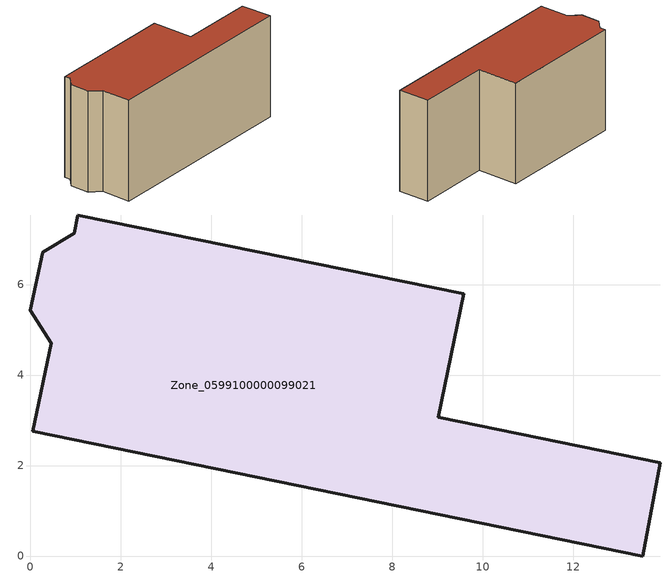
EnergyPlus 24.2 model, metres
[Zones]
Zone_0599100000099021
 floor ground (C_G): 9.02,3.07 13.92,2.06 13.53,0 0.05,2.76 0.46,4.71 0,5.43 0.27,6.72 0.97,7.14 1.05,7.54 9.58,5.8 z0
 wall outside (C_F): 0.97,7.14 0.27,6.72 0,5.43 0.46,4.71 0.05,2.76 13.53,0 13.92,2.06 9.02,3.07 9.58,5.8 1.05,7.54 0.97,7.14 z0:6.85
 roof outside (C_R): 9.58,5.8 1.05,7.54 0.97,7.14 0.27,6.72 0,5.43 0.46,4.71 0.05,2.76 13.53,0 13.92,2.06 9.02,3.07 z6.85
[BUILDING]
Pand.0599100000099021: North Axis=0; Terrain=City; Loads Convergence Tolerance Value=0.04; Temperature Convergence Tolerance Value=0.4; Solar Distribution=FullExterior; Maximum Number of Warmup Days=25; Minimum Number of Warmup Days=1
[Site:Location]
Rotterdam.The.Hague.AP_ZH_NLD Design_Conditions: Latitude=51.96; Longitude=4.45; Time Zone=1; Elevation=-4.5
[SITE:GROUNDTEMPERATURE:BUILDINGSURFACE]
18, 18, 18, 18, 18, 18, 18, 18, 18, 18, 18, 18
[MATERIAL] Thermal Absorptance=0.9; Solar Absorptance=0.7; Visible Absorptance=0.7
Name | Roughness | Thickness | Conductivity | Density | Specific Heat
G.TC.1946 | MediumSmooth | 0.15 | 1 | 540 | 1210
F.TC.1946 | Rough | 0.3 | 0.857143 | 1920 | 840
R.TC.1946 | MediumRough | 0.2 | 0.909091 | 1500 | 1000
[CONSTRUCTION]
C_G: G.TC.1946
C_F: F.TC.1946
C_R: R.TC.1946
[ZONE]
Zone_0599100000099021: Type=1; Multiplier=1; Ceiling Height=Autocalculate; Volume=Autocalculate; Floor Area=autocalculate; Part of Total Floor Area=Yes
[ZONEINFILTRATION:DESIGNFLOWRATE]
Infil_Zone_0599100000099021: Zone or ZoneList or Space or SpaceList=Zone_0599100000099021; Schedule=AlwaysOn; Design Flow Rate Calculation Method=Flow/Area; Flow Rate per Floor Area=0.003; Constant Term Coefficient=1; Temperature Term Coefficient=0; Velocity Term Coefficient=0; Velocity Squared Term Coefficient=0
[HVACTEMPLATE:ZONE:IDEALLOADSAIRSYSTEM]
Zone_0599100000099021: Maximum Heating Supply Air Temperature=50; Minimum Cooling Supply Air Temperature=13; Maximum Heating Supply Air Humidity Ratio=0.0156; Minimum Cooling Supply Air Humidity Ratio=0.0077; Heating Limit=NoLimit; Cooling Limit=NoLimit; Dehumidification Control Type=ConstantSensibleHeatRatio; Cooling Sensible Heat Ratio=0.7; Dehumidification Setpoint=60; Humidification Control Type=None; Humidification Setpoint=30; Outdoor Air Method=None; Outdoor Air Flow Rate per Person=0.00944; Outdoor Air Flow Rate per Zone Floor Area=0; Outdoor Air Flow Rate per Zone=0; Demand Controlled Ventilation Type=None; Outdoor Air Economizer Type=NoEconomizer; Heat Recovery Type=None; Sensible Heat Recovery Effectiveness=0.7; Latent Heat Recovery Effectiveness=0.65
[ZONECONTROL:THERMOSTAT]
ThermostatControl_Zone_0599100000099021: Zone or ZoneList=Zone_0599100000099021; Control Type Schedule=DualSetpointControlType; Control 1=Thermostat_Zone_0599100000099021; Temperature Difference Between Cutout And Setpoint=0
[THERMOSTATSETPOINT:DUALSETPOINT]
Thermostat_Zone_0599100000099021: Heating Setpoint Temperature Schedule=HeatingSetpoint_Zone_0599100000099021; Cooling Setpoint Temperature Schedule=CoolingSetpoint_Zone_0599100000099021
[SCHEDULE:COMPACT]
HeatingSetpoint_Zone_0599100000099021: Through: 12/31, For: AllDays, Until: 24:00, 21
CoolingSetpoint_Zone_0599100000099021: Through: 12/31, For: AllDays, Until: 24:00, 24
DualSetpointControlType: Through: 12/31, For: AllDays, Until: 24:00, 4
AlwaysOn: Through: 12/31, For: AllDays, Until: 24:00, 1
